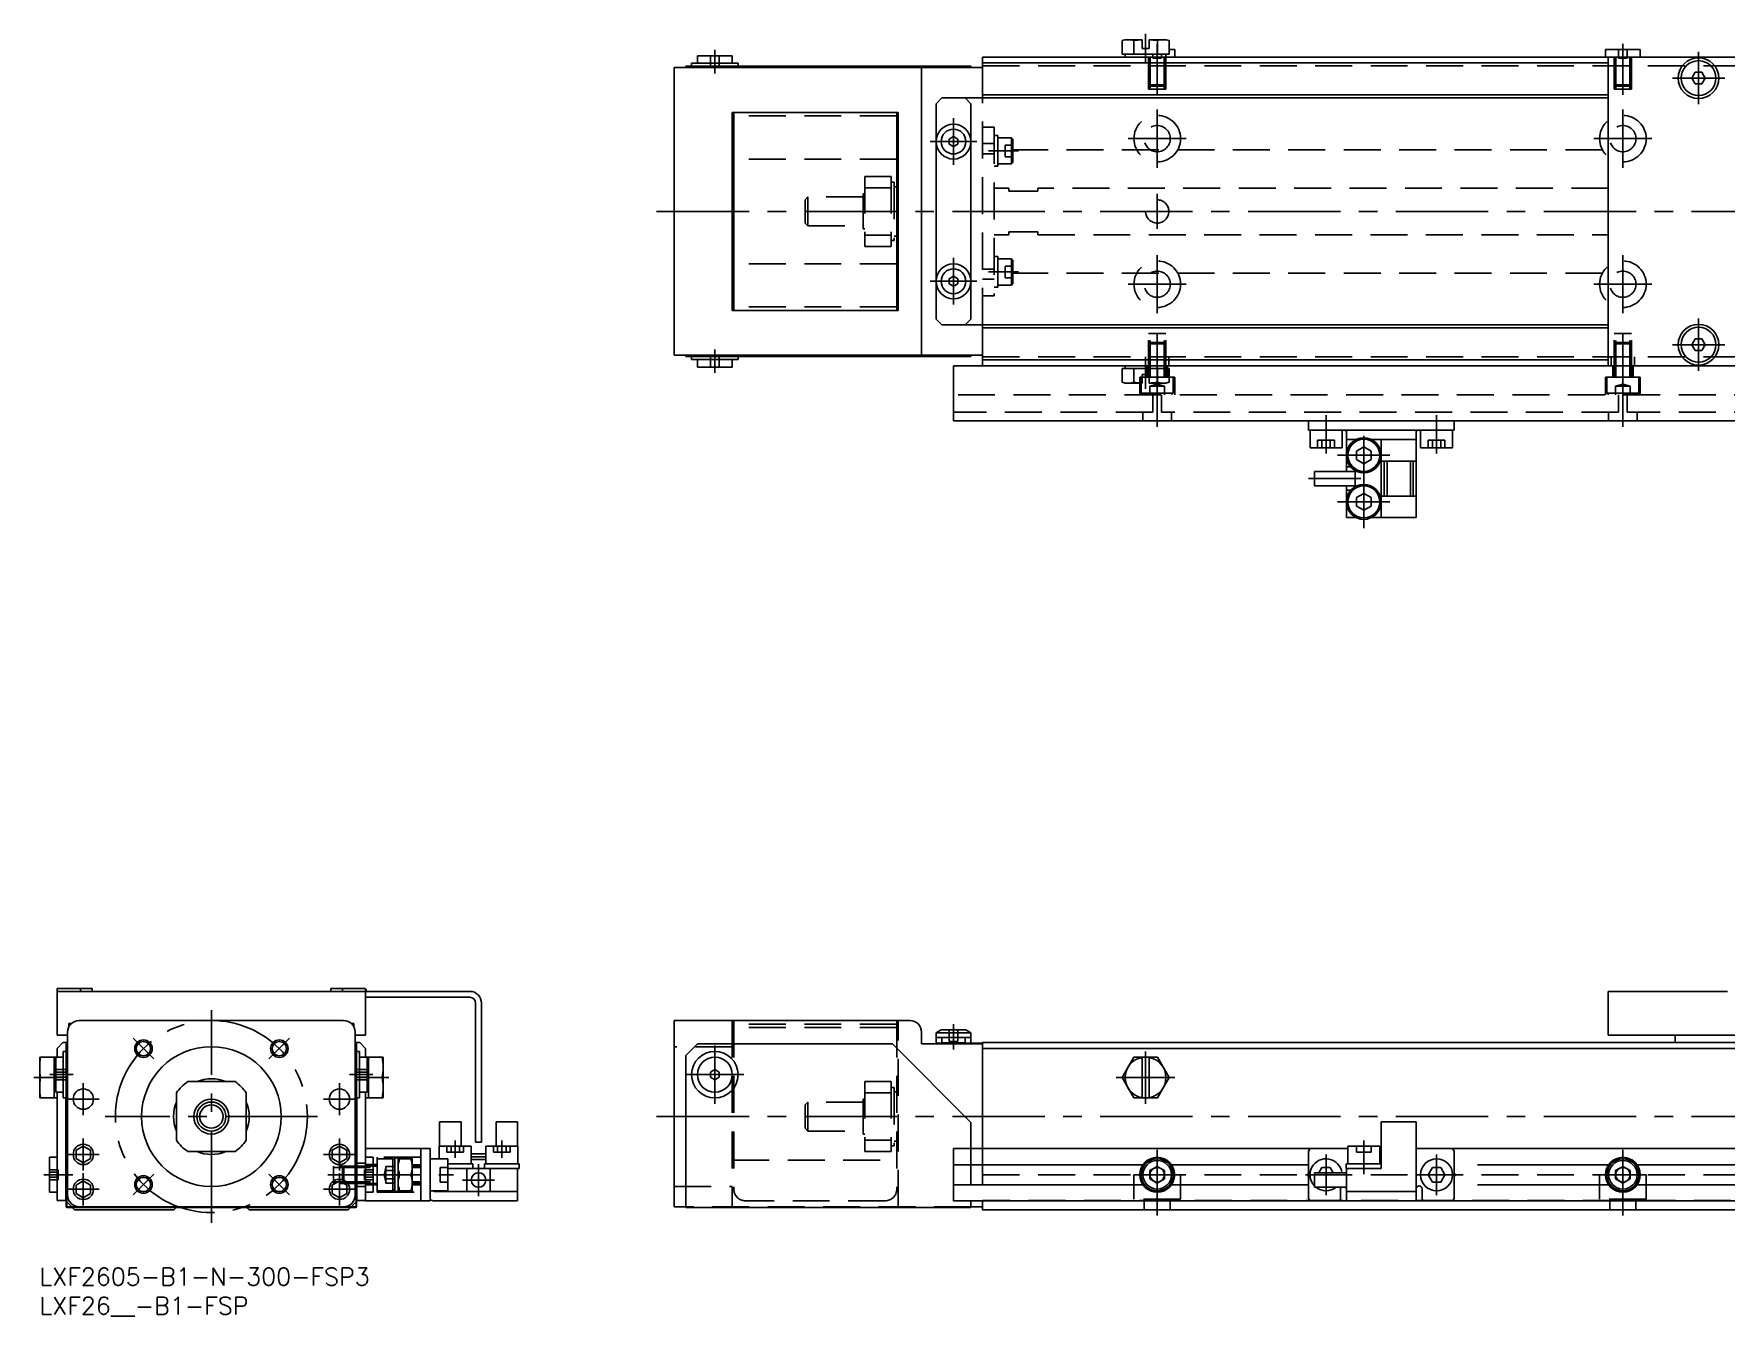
# Model space of a CAD drawing. Extents: x -1 to 584, y -8 to 212.
# Drawn here: x -1 to 289.7, y -8.3 to 212 of the extents above; entities that cross this region are included whole.
import ezdxf

# ---------------------------------------------------------------- set-up
doc = ezdxf.new("R2010")
doc.units = 0
doc.header["$LTSCALE"] = 0.5
doc.linetypes.add('CENTER', pattern=[50.8, 31.75, -6.35, 6.35, -6.35])
doc.linetypes.add('DASHED', pattern=[19.05, 12.7, -6.35])
for name, color, linetype in [('MSM_CENTER', 1, 'CENTER'), ('MSM_CONTINUOUS', 7, 'CONTINUOUS'), ('MSM_DASHED', 4, 'DASHED'), ('MSM_NARROW', 5, 'CONTINUOUS'), ('MSM_PART_NUMBER', 7, 'CONTINUOUS')]:
    doc.layers.add(name, color=color, linetype=linetype)
doc.styles.get("Standard").update_dxf_attribs({"font": 'txt.shx', "height": 1, "bigfont": 'bigfont.shx'})

# ---------------------------------------------------------------- blocks, each defined once
blk = doc.blocks.new('*U127')
at = {"layer": 'MSM_PART_NUMBER'}
blk.add_text('LXF2605-B1-N-300-FSP3', height=3, dxfattribs=at).set_placement((0, -3))
blk = doc.blocks.new('*U128')
at = {"layer": 'MSM_PART_NUMBER'}
blk.add_text('LXF26__-B1-FSP', height=3, dxfattribs=at).set_placement((0, -8))

msp = doc.modelspace()

# ---------------------------------------------------------------- linework, layer by layer
at = {"layer": 'MSM_CENTER'}
for p, q in [((190, 206.97), (190, 211.99)), ((192, 201.49), (192, 210.29)), ((272, 201.49), (272, 210.29)), ((116, 205.19), (116, 209.24)), ((285, 199.89), (285, 208.89)), ((280.5, 204.39), (289.5, 204.39)), ((192, 188.99), (192, 198.99)), ((272, 188.99), (272, 198.99)), ((157, 189.49), (157, 197.49)), ((153, 193.49), (160.99, 193.49)), ((187, 193.99), (197, 193.99)), ((267, 193.99), (277, 193.99)), ((163, 191.89), (168.19, 191.89)), ((192, 178.49), (192, 184.49)), ((106, 181.49), (475, 181.49)), ((157, 165.49), (157, 173.49)), ((192, 163.99), (192, 173.99)), ((272, 163.99), (272, 173.99)), ((153, 169.49), (160.99, 169.49)), ((163, 171.1), (168.19, 171.1)), ((187, 168.99), (197, 168.99)), ((267, 168.99), (277, 168.99)), ((285, 154.09), (285, 163.09)), ((192, 144.49), (192, 161.49)), ((272, 144.49), (272, 161.49)), ((116, 153.74), (116, 157.79)), ((280.5, 158.59), (289.5, 158.59)), ((190, 155.99), (190, 150.99)), ((221, 139.89), (221, 146.49)), ((240, 139.89), (240, 146.49)), ((227.49, 127.09), (227.49, 144.09)), ((222.99, 139.59), (231.99, 139.59)), ((218, 135.59), (227, 135.59)), ((222.99, 131.59), (231.99, 131.59)), ((29.5, 7.75), (29.5, 44.25)), ((157, 41.9), (157, 37.5)), ((16.06, 39.44), (19.6, 35.9)), ((42.94, 39.44), (39.4, 35.9)), ((116, 28.2), (116, 38.2)), ((190, 28.2), (190, 37.2)), ((4, 32.7), (-1, 32.7)), ((5.75, 33.2), (1.75, 33.2)), ((53.25, 33.2), (57.25, 33.2)), ((55, 32.7), (60, 32.7)), ((111, 33.2), (121, 33.2)), ((184.95, 32.7), (195.04, 32.7)), ((7.5, 26.25), (7.5, 31.75)), ((51.5, 26.25), (51.5, 31.75)), ((4.75, 29), (10.25, 29)), ((48.75, 29), (54.25, 29)), ((47.75, 26), (11.25, 26)), ((106, 26), (475, 26)), ((7.5, 16.75), (7.5, 22.25)), ((51.5, 16.75), (51.5, 22.25)), ((71.4, 21.9), (71.4, 18.9)), ((79.4, 21.9), (79.4, 18.9)), ((227.49, 21.9), (227.49, 16.1)), ((4.75, 19.5), (10.25, 19.5)), ((48.75, 19.5), (54.25, 19.5)), ((75.4, 12.35), (75.4, 17.85)), ((192, 20.29), (192, 9.51)), ((192, 20), (192, 9)), ((221, 12.5), (221, 19.5)), ((240, 12.5), (240, 19.5)), ((272, 20.29), (272, 9.51)), ((272, 20), (272, 9)), ((5.7, 16), (0.7, 16)), ((7.5, 10.75), (7.5, 16.25)), ((16.06, 12.56), (19.6, 16.1)), ((39.4, 16.1), (42.94, 12.56)), ((49.5, 16), (71.1, 16)), ((51.5, 10.75), (51.5, 16.25)), ((72.65, 15.1), (78.15, 15.1)), ((188, 16), (196, 16)), ((217.5, 16), (224.5, 16)), ((236.5, 16), (243.5, 16)), ((268, 16), (276, 16)), ((4.75, 13.5), (10.25, 13.5)), ((48.75, 13.5), (54.25, 13.5))]:
    msp.add_line(p, q, dxfattribs=at)
msp.add_circle((29.5, 26), 16.5, dxfattribs=at)
at = {"layer": 'MSM_CONTINUOUS'}
for p, q in [((186.5, 210.99), (185.95, 210.85)), ((185.95, 210.85), (185.95, 208.49)), ((189.4, 210.99), (186.5, 210.99)), ((187.97, 210.85), (187.97, 208.49)), ((189.4, 210.99), (189.4, 209.49)), ((189.4, 209.49), (190.6, 209.49)), ((193.5, 210.99), (190.6, 210.99)), ((190.6, 209.49), (190.6, 210.99)), ((192.02, 210.85), (192.02, 208.49)), ((194.04, 210.85), (193.5, 210.99)), ((194.04, 210.85), (194.04, 208.49)), ((111, 206.44), (160, 206.44)), ((111, 206.19), (111, 206.44)), ((120, 206.94), (112, 206.94)), ((112, 206.94), (112, 206.44)), ((119, 208.24), (113, 208.24)), ((113, 208.24), (113, 206.94)), ((113, 206.34), (113, 206.44)), ((119, 206.94), (119, 208.24)), ((120, 206.44), (120, 206.94)), ((146.5, 206.34), (146.5, 206.44)), ((160, 206.19), (160, 206.44)), ((162, 200.99), (162, 207.99)), ((162, 207.99), (462, 207.99)), ((162, 206.99), (269.5, 206.99)), ((185.95, 208.49), (194.04, 208.49)), ((186.5, 208.49), (186.5, 207.99)), ((193.5, 207.99), (193.5, 208.49)), ((194.04, 209.29), (195, 209.29)), ((195, 207.99), (195, 209.29)), ((269, 209.29), (275, 209.29)), ((269, 209.29), (269, 207.99)), ((269.5, 207.99), (269.5, 154.99)), ((275, 207.99), (275, 209.29)), ((162, 206.19), (109, 206.19)), ((109, 206.19), (109, 156.79)), ((111, 206.34), (160, 206.34)), ((114.5, 206.34), (114.5, 206.19)), ((117.5, 206.19), (117.5, 206.34)), ((148.6, 206.24), (148.56, 206.19)), ((148.6, 206.24), (148.6, 206.19)), ((151.29, 206.24), (148.6, 206.24)), ((151.29, 206.29), (151.29, 206.19)), ((152, 206.29), (151.29, 206.29)), ((151.5, 156.79), (151.5, 206.19)), ((152, 206.29), (152, 206.19)), ((284.42, 205.39), (283.84, 204.39)), ((283.84, 204.39), (284.42, 203.39)), ((285.57, 205.39), (284.42, 205.39)), ((286.15, 204.39), (285.57, 205.39)), ((285.57, 203.39), (286.15, 204.39)), ((155, 200.99), (154, 199.99)), ((269.5, 200.99), (155, 200.99)), ((160, 199.99), (159, 200.99)), ((162, 201.49), (269.5, 201.49)), ((284.42, 203.39), (285.57, 203.39)), ((119, 198.49), (119, 164.49)), ((147.5, 198.49), (119, 198.49)), ((119, 197.89), (119.25, 197.89)), ((119.25, 198.49), (119.25, 164.49)), ((147.25, 198.49), (147.25, 164.49)), ((147.25, 197.89), (147.5, 197.89)), ((147.5, 164.49), (147.5, 198.49)), ((154, 199.99), (154, 162.99)), ((160, 162.99), (160, 199.99)), ((119.25, 194.48), (119, 194.48)), ((147.5, 194.48), (147.25, 194.48)), ((157, 194.36), (156.25, 193.93)), ((156.25, 193.93), (156.25, 193.06)), ((156.25, 193.06), (157, 192.63)), ((157.75, 193.93), (157, 194.36)), ((157, 192.63), (157.75, 193.06)), ((157.75, 193.06), (157.75, 193.93)), ((119.25, 190.49), (119, 190.49)), ((147.5, 190.49), (147.25, 190.49)), ((147.5, 185.74), (147.25, 185.74)), ((147.25, 177.24), (147.5, 177.24)), ((119.25, 172.49), (119, 172.49)), ((147.5, 172.49), (147.25, 172.49)), ((157, 170.36), (156.25, 169.93)), ((156.25, 169.93), (156.25, 169.06)), ((156.25, 169.06), (157, 168.63)), ((157.75, 169.93), (157, 170.36)), ((157, 168.63), (157.75, 169.06)), ((157.75, 169.06), (157.75, 169.93)), ((119.25, 168.5), (119, 168.5)), ((147.5, 168.5), (147.25, 168.5)), ((119, 165.09), (119.25, 165.09)), ((119, 164.49), (147.5, 164.49)), ((147.25, 165.09), (147.5, 165.09)), ((154, 162.99), (155, 161.99)), ((159, 161.99), (160, 162.99)), ((155, 161.99), (269.5, 161.99)), ((162, 161.99), (162, 154.99)), ((269.5, 161.5), (162, 161.5)), ((284.42, 159.59), (283.84, 158.59)), ((283.84, 158.59), (284.42, 157.59)), ((285.57, 159.59), (284.42, 159.59)), ((284.42, 157.59), (285.57, 157.59)), ((286.15, 158.59), (285.57, 159.59)), ((285.57, 157.59), (286.15, 158.59)), ((162, 156.79), (109, 156.79)), ((111, 156.79), (111, 156.54)), ((111, 156.64), (160, 156.64)), ((111, 156.54), (160, 156.54)), ((112, 156.54), (112, 156.04)), ((120, 156.04), (112, 156.04)), ((113, 156.64), (113, 156.54)), ((113, 156.04), (113, 154.74)), ((119, 154.74), (113, 154.74)), ((114.5, 156.79), (114.5, 156.64)), ((117.5, 156.64), (117.5, 156.79)), ((119, 154.74), (119, 156.04)), ((120, 156.04), (120, 156.54)), ((146.5, 156.64), (146.5, 156.54)), ((148.56, 156.79), (148.6, 156.74)), ((148.6, 156.79), (148.6, 156.74)), ((148.6, 156.74), (151.29, 156.74)), ((151.29, 156.79), (151.29, 156.69)), ((151.29, 156.69), (152, 156.69)), ((152, 156.79), (152, 156.69)), ((157, 154.99), (157, 145.49)), ((307, 154.99), (157, 154.99)), ((160, 156.79), (160, 156.54)), ((269.5, 155.99), (162, 155.99)), ((185.95, 152.14), (185.95, 154.49)), ((194.04, 154.49), (185.95, 154.49)), ((186.5, 154.99), (186.5, 154.49)), ((187.97, 152.14), (187.97, 154.49)), ((192.02, 152.14), (192.02, 154.49)), ((193.5, 154.49), (193.5, 154.99)), ((194.04, 152.14), (194.04, 154.49)), ((185.95, 152.14), (186.5, 151.99)), ((186.5, 151.99), (189.4, 151.99)), ((190.6, 153.49), (189.4, 153.49)), ((189.4, 153.49), (189.4, 151.99)), ((190.6, 151.99), (190.6, 153.49)), ((190.6, 151.99), (193.5, 151.99)), ((193.5, 151.99), (194.04, 152.14)), ((307, 145.49), (157, 145.49)), ((218, 143.89), (218, 145.49)), ((243, 143.89), (243, 145.49)), ((243, 143.89), (218, 143.89)), ((218.25, 143.89), (218.25, 140.89)), ((223.75, 140.89), (223.75, 143.89)), ((224.5, 143.76), (224.5, 139.84)), ((236.5, 143.76), (236.5, 128.89)), ((237.25, 143.89), (237.25, 140.89)), ((242.75, 140.89), (242.75, 143.89)), ((218.25, 140.89), (223.75, 140.89)), ((226.18, 142.29), (224.5, 142.29)), ((227.49, 141.04), (226.24, 140.32)), ((226.24, 140.32), (226.24, 138.87)), ((228.74, 140.32), (227.49, 141.04)), ((228.74, 140.32), (228.74, 138.87)), ((236.5, 142.29), (228.79, 142.29)), ((230.5, 142.29), (230.5, 128.89)), ((237.25, 140.89), (242.75, 140.89)), ((219, 136.84), (219, 134.34)), ((226, 136.84), (219, 136.84)), ((224.5, 136.84), (224.5, 139.35)), ((225.25, 137.59), (224.5, 137.59)), ((226, 134.2), (226, 136.99)), ((226.24, 138.87), (227.49, 138.15)), ((227.49, 138.15), (228.74, 138.87)), ((236.5, 138.59), (230.5, 138.59)), ((231, 132.59), (231, 138.59)), ((231.5, 132.59), (231.5, 138.59)), ((235.5, 132.59), (235.5, 138.59)), ((236, 132.59), (236, 138.59)), ((219, 134.34), (226, 134.34)), ((224.5, 131.84), (224.5, 134.34)), ((224.5, 133.59), (225.25, 133.59)), ((224.5, 131.35), (224.5, 128.89)), ((227.49, 133.04), (226.24, 132.32)), ((226.24, 132.32), (226.24, 130.87)), ((226.24, 130.87), (227.49, 130.15)), ((228.74, 132.32), (227.49, 133.04)), ((227.49, 130.15), (228.74, 130.87)), ((228.74, 132.32), (228.74, 130.87)), ((236.5, 132.59), (230.5, 132.59)), ((226.18, 128.89), (224.5, 128.89)), ((236.5, 128.89), (228.79, 128.89)), ((9, 48), (3, 48)), ((3, 40), (3, 48)), ((3, 47.5), (73.9, 47.5)), ((7, 47.5), (7, 48)), ((9, 47.5), (9, 48)), ((56, 48), (50, 48)), ((50, 47.5), (50, 48)), ((52, 47.5), (52, 48)), ((56, 40), (56, 48)), ((56.1, 47.9), (56, 47.9)), ((56.1, 47.5), (56.1, 47.9)), ((269.5, 47.5), (290, 47.5)), ((269.5, 47.5), (269.5, 40)), ((73.9, 46.5), (56, 46.5)), ((74.9, 21.6), (74.9, 45.5)), ((75.9, 45.5), (75.9, 21.6)), ((5, 42), (5.48, 42)), ((5, 41.37), (5, 42)), ((52.2, 42.5), (6.8, 42.5)), ((53.52, 42), (54, 42)), ((54, 42), (54, 41.37)), ((149.5, 42.5), (109, 42.5)), ((109, 42.5), (109, 10.5)), ((154.86, 40.9), (154, 40.4)), ((159.13, 40.9), (154.86, 40.9)), ((159.99, 40.4), (159.13, 40.9)), ((4.8, 40), (3, 40)), ((4, 38.7), (3, 37.7)), ((4.8, 38.7), (4, 38.7)), ((4.55, 10.6), (4.55, 38.5)), ((4.65, 38.5), (4.55, 38.5)), ((4.65, 10.6), (4.65, 38.5)), ((4.8, 40.5), (4.8, 12.5)), ((54.2, 40.5), (54.2, 12.5)), ((56, 40), (54.2, 40)), ((54.2, 38.7), (55, 38.7)), ((54.35, 10.6), (54.35, 38.5)), ((54.35, 38.5), (54.45, 38.5)), ((54.45, 38.5), (54.45, 10.6)), ((55, 38.7), (56, 37.7)), ((111, 36.5), (113, 38.5)), ((146.5, 38.5), (113, 38.5)), ((146.5, 38.5), (160, 25)), ((151.5, 38.5), (151.5, 40.5)), ((162, 38.5), (151.5, 38.5)), ((154, 40.4), (154, 38.65)), ((159.99, 40.4), (154, 40.4)), ((154, 39.6), (160, 39.6)), ((154, 38.65), (154.04, 38.65)), ((154, 38.6), (162, 38.6)), ((154, 38.6), (154, 38.5)), ((154.04, 38.65), (154.04, 38.6)), ((154.94, 38.6), (154.94, 38.65)), ((154.94, 38.65), (159.04, 38.65)), ((155, 39.6), (155, 38.65)), ((156, 38.6), (156, 38.5)), ((159, 39.6), (159, 38.65)), ((159.04, 38.65), (159.04, 38.6)), ((160, 38.6), (159.99, 40.4)), ((162, 38.7), (162, 20.5)), ((307, 38.7), (162, 38.7)), ((307, 40), (269.5, 40)), ((281, 38.7), (281, 40)), ((0, 36.15), (0.01, 36.2)), ((0, 36.15), (0, 29.25)), ((4.05, 36.2), (0.01, 36.2)), ((2.5, 29.2), (2.5, 36.2)), ((2.75, 36.2), (2.75, 30.2)), ((3, 37.7), (3, 36.2)), ((4.55, 37.2), (4.05, 37.2)), ((4.05, 37.2), (4.05, 29.2)), ((4.65, 36.5), (4.55, 36.5)), ((54.35, 36.5), (54.45, 36.5)), ((54.95, 37.2), (54.45, 37.2)), ((54.95, 37.2), (54.95, 29.2)), ((58.99, 36.2), (54.95, 36.2)), ((56, 37.7), (56, 36.2)), ((56.25, 36.2), (56.25, 30.2)), ((56.5, 36.2), (56.5, 29.2)), ((58.99, 36.2), (59, 36.15)), ((59, 29.25), (59, 36.15)), ((111, 36.5), (111, 10.4)), ((307, 37.7), (162, 37.7)), ((185.95, 32.7), (187.97, 36.2)), ((187.97, 36.2), (192.02, 36.2)), ((189.4, 36.2), (189.4, 29.2)), ((190.6, 29.2), (190.6, 36.2)), ((192.02, 36.2), (194.04, 32.7)), ((0.15, 32.7), (2.5, 32.7)), ((4.8, 34.7), (4.65, 34.7)), ((25.43, 32), (33.57, 32)), ((54.35, 34.7), (54.2, 34.7)), ((58.85, 32.7), (56.5, 32.7)), ((116, 34.07), (115.25, 33.63)), ((115.25, 33.63), (115.25, 32.77)), ((115.25, 32.77), (116, 32.33)), ((116.75, 33.63), (116, 34.07)), ((116, 32.33), (116.75, 32.77)), ((116.75, 33.63), (116.75, 32.77)), ((187.97, 29.2), (185.95, 32.7)), ((194.04, 32.7), (192.02, 29.2)), ((0.01, 29.2), (0, 29.25)), ((0.01, 29.2), (3, 29.2)), ((2.75, 30.2), (4.05, 30.2)), ((3, 30.2), (3, 11.6)), ((4.05, 29.2), (4.55, 29.2)), ((4.65, 31.7), (4.8, 31.7)), ((23.5, 21.93), (23.5, 30.07)), ((35.5, 30.07), (35.5, 21.93)), ((54.2, 31.7), (54.35, 31.7)), ((54.45, 29.2), (54.95, 29.2)), ((54.95, 30.2), (56.25, 30.2)), ((56, 30.2), (56, 11.5)), ((56, 29.2), (58.99, 29.2)), ((59, 29.25), (58.99, 29.2)), ((192.02, 29.2), (187.97, 29.2)), ((4.5, 29), (4.55, 29)), ((4.5, 11.5), (4.5, 29)), ((4.65, 29), (4.8, 29)), ((4.7, 28), (4.8, 28.1)), ((4.7, 20.65), (4.7, 28)), ((54.35, 29), (54.2, 29)), ((54.2, 28.1), (54.3, 28)), ((54.3, 28), (54.3, 20.65)), ((54.5, 29), (54.45, 29)), ((54.5, 29), (54.5, 11.5)), ((68.7, 25.1), (68.7, 20.9)), ((68.7, 25.1), (72.4, 25.1)), ((72.4, 25.1), (72.4, 20.9)), ((78.4, 25.1), (82.1, 25.1)), ((78.4, 20.9), (78.4, 25.1)), ((82.1, 25.1), (82.1, 20.9)), ((160, 25), (160, 20.5)), ((236.5, 25.1), (230.5, 25.1)), ((230.5, 25.1), (230.5, 17.1)), ((236.5, 25.1), (236.5, 11.5)), ((4.5, 20.45), (4.55, 20.5)), ((4.65, 20.6), (4.7, 20.65)), ((6.25, 20.22), (7.5, 20.94)), ((7.5, 20.94), (8.75, 20.22)), ((50.25, 20.22), (51.5, 20.94)), ((51.5, 20.94), (52.75, 20.22)), ((54.3, 20.65), (54.35, 20.6)), ((54.45, 20.5), (54.5, 20.45)), ((56, 20.5), (67.1, 20.5)), ((65.5, 20.5), (65.5, 11.5)), ((67.1, 20.5), (67.1, 11.5)), ((68.65, 20.9), (68.65, 18.75)), ((74.15, 20.9), (68.65, 20.9)), ((74.15, 17.9), (74.15, 20.9)), ((75.9, 21.6), (74.9, 21.6)), ((76.65, 20.9), (76.65, 17.9)), ((82.15, 20.9), (76.65, 20.9)), ((82.15, 17.9), (82.15, 20.9)), ((157, 20.5), (157, 11.5)), ((224.74, 20.5), (157, 20.5)), ((224.74, 20.9), (224.74, 17.9)), ((230.24, 20.9), (224.74, 20.9)), ((230.24, 17.9), (230.24, 20.9)), ((230.5, 20.5), (230.24, 20.5)), ((306.24, 20.5), (236.5, 20.5)), ((1.7, 13), (1.7, 19)), ((3, 19), (1.7, 19)), ((6.25, 18.78), (6.25, 20.22)), ((7.5, 18.06), (6.25, 18.78)), ((8.75, 18.78), (7.5, 18.06)), ((8.75, 20.22), (8.75, 18.78)), ((33.57, 20), (25.43, 20)), ((50.25, 18.78), (50.25, 20.22)), ((51.5, 18.06), (50.25, 18.78)), ((52.75, 18.78), (51.5, 18.06)), ((52.75, 20.22), (52.75, 18.78)), ((57.3, 19), (56, 19)), ((57.3, 19), (57.3, 13)), ((64, 18.9), (61, 18.9)), ((61, 18.9), (61, 13.1)), ((61.6, 13.25), (61.6, 18.75)), ((64, 18.75), (61.6, 18.75)), ((64, 13.1), (64, 18.9)), ((65.5, 17.7), (64, 17.7)), ((65.5, 17.5), (64, 17.5)), ((70.1, 18.75), (67.1, 18.75)), ((70.1, 13.25), (70.1, 18.75)), ((74.4, 17.9), (70.1, 17.9)), ((76.65, 19.6), (74.15, 19.6)), ((76.65, 19.1), (74.15, 19.1)), ((74.15, 18.6), (76.65, 18.6)), ((74.4, 17.1), (74.4, 17.9)), ((76.4, 17.9), (76.4, 17.1)), ((82.4, 17.9), (76.4, 17.9)), ((82.4, 17.1), (82.4, 17.9)), ((189.52, 17.7), (157, 17.7)), ((218, 17.7), (194.47, 17.7)), ((218, 20), (218, 12)), ((224.49, 17.9), (224.49, 17.1)), ((230.49, 17.9), (224.49, 17.9)), ((230.49, 17.1), (230.49, 17.9)), ((243, 12), (243, 20)), ((269.52, 17.7), (247, 17.7)), ((299.5, 17.7), (274.47, 17.7)), ((6.25, 14.22), (7.5, 14.94)), ((7.5, 14.94), (8.75, 14.22)), ((50.25, 14.22), (51.5, 14.94)), ((51.5, 14.94), (52.75, 14.22)), ((63.75, 16), (61.85, 16)), ((70.1, 17.1), (82.4, 17.1)), ((73.4, 17.1), (73.4, 13.1)), ((77.4, 13.1), (77.4, 17.1)), ((82.1, 11.5), (82.1, 17.1)), ((190.75, 16.72), (192, 17.44)), ((190.75, 15.28), (190.75, 16.72)), ((192, 14.56), (190.75, 15.28)), ((192, 17.44), (193.25, 16.72)), ((193.25, 15.28), (192, 14.56)), ((193.25, 16.72), (193.25, 15.28)), ((217.99, 16.3), (217.82, 16)), ((217.82, 16), (217.99, 15.7)), ((224.5, 16.35), (219, 16.35)), ((219, 16.35), (219, 13.85)), ((220.27, 17.25), (219.75, 16.35)), ((220.27, 17.25), (221.72, 17.25)), ((222.24, 16.35), (221.72, 17.25)), ((230.5, 17.1), (224.49, 17.1)), ((224.5, 11.5), (224.5, 17.1)), ((239.27, 17.25), (238.55, 16)), ((238.55, 16), (239.27, 14.75)), ((239.27, 17.25), (240.72, 17.25)), ((239.27, 14.75), (240.72, 14.75)), ((241.44, 16), (240.72, 17.25)), ((240.72, 14.75), (241.44, 16)), ((243.17, 16), (243, 16.3)), ((243, 15.7), (243.17, 16)), ((270.75, 16.72), (272, 17.44)), ((270.75, 15.28), (270.75, 16.72)), ((272, 14.56), (270.75, 15.28)), ((272, 17.44), (273.25, 16.72)), ((273.25, 15.28), (272, 14.56)), ((273.25, 16.72), (273.25, 15.28)), ((1.7, 13), (3, 13)), ((6.25, 12.78), (6.25, 14.22)), ((7.5, 12.06), (6.25, 12.78)), ((8.75, 12.78), (7.5, 12.06)), ((8.75, 14.22), (8.75, 12.78)), ((50.25, 12.78), (50.25, 14.22)), ((51.5, 12.06), (50.25, 12.78)), ((52.75, 12.78), (51.5, 12.06)), ((52.75, 14.22), (52.75, 12.78)), ((56, 13), (57.3, 13)), ((61, 13.1), (64, 13.1)), ((61.6, 13.25), (64, 13.25)), ((64, 14.5), (65.5, 14.5)), ((64, 14.3), (65.5, 14.3)), ((67.1, 13.25), (70.1, 13.25)), ((82.1, 13.1), (68.1, 13.1)), ((68.7, 13.25), (68.7, 13.1)), ((189.52, 14.3), (157, 14.3)), ((218, 14.3), (194.47, 14.3)), ((219, 13.85), (224.5, 13.85)), ((223.5, 12), (223.5, 13.6)), ((224.5, 13.1), (236.5, 13.1)), ((237.5, 13.6), (237.5, 12)), ((269.52, 14.3), (247, 14.3)), ((299.5, 14.3), (274.47, 14.3)), ((3, 11.6), (4.5, 11.6)), ((4.55, 11.45), (4.5, 11.5)), ((5.5, 10.5), (4.65, 11.35)), ((4.75, 10.5), (54.25, 10.5)), ((54.25, 10.4), (4.75, 10.4)), ((6, 10), (5.6, 10.4)), ((23.03, 10), (6, 10)), ((23.43, 10.4), (23.03, 10)), ((35.97, 10), (35.57, 10.4)), ((53, 10), (35.97, 10)), ((53.4, 10.4), (53, 10)), ((54.35, 11.35), (53.5, 10.5)), ((54.5, 11.5), (54.45, 11.45)), ((56, 11.6), (54.5, 11.6)), ((67.1, 11.5), (56, 11.5)), ((82.1, 11.5), (68.1, 11.5)), ((111, 10.5), (109, 10.5)), ((160, 10.4), (111, 10.4)), ((467.49, 11.5), (157, 11.5)), ((160, 11.5), (160, 10.4)), ((162, 10.5), (160, 10.5)), ((162, 11.5), (162, 10)), ((462, 10), (162, 10))]:
    msp.add_line(p, q, dxfattribs=at)
for centre, radius in [((285, 204.39), 3.5), ((285, 204.39), 3), ((157, 193.49), 3), ((157, 193.49), 2.13), ((157, 169.49), 3), ((157, 169.49), 2.13), ((285, 158.59), 3.5), ((285, 158.59), 3), ((227.49, 139.59), 3), ((227.49, 139.59), 2.75), ((227.49, 131.59), 3), ((227.49, 131.59), 2.75), ((17.83, 37.67), 1.23), ((29.5, 26), 12), ((41.17, 37.67), 1.23), ((116, 33.2), 4), ((116, 33.2), 3), ((7.5, 29), 1.75), ((51.5, 29), 1.75), ((29.5, 26), 3), ((29.5, 26), 2.5), ((29.5, 26), 2), ((7.5, 19.5), 1.75), ((51.5, 19.5), 1.75), ((192, 16), 3), ((192, 16), 2.75), ((192, 16), 2.45), ((240, 16), 2.75), ((272, 16), 3), ((272, 16), 2.75), ((272, 16), 2.45), ((7.5, 13.5), 1.75), ((17.83, 14.33), 1.23), ((41.17, 14.33), 1.23), ((51.5, 13.5), 1.75), ((75.4, 15.1), 1.25), ((192, 16), 1.25), ((272, 16), 1.25)]:
    msp.add_circle(centre, radius, dxfattribs=at)
for centre, radius, start, end in [((187, 207.14), 3.86, 90.5706, 105.7723), ((186.93, 207.13), 3.86, 74.2309, 89.4262), ((190.17, 194.83), 16.17, 92.7561, 97.8123), ((189.82, 194.83), 16.17, 82.1877, 87.2439), ((193.06, 207.13), 3.86, 90.5738, 105.7691), ((192.99, 207.14), 3.86, 74.2277, 89.4294), ((187, 155.85), 3.86, 254.2277, 269.4294), ((186.93, 155.85), 3.86, 270.5738, 285.7691), ((190.17, 168.16), 16.17, 262.1877, 267.2439), ((189.82, 168.16), 16.17, 272.7561, 277.8123), ((193.06, 155.85), 3.86, 254.2309, 269.4262), ((192.99, 155.85), 3.86, 270.5706, 285.7723), ((224.13, 142.18), 1.71, 80.8679, 89.3643), ((224.38, 143.76), 0.11, 358.2815, 82.1966), ((236.61, 143.76), 0.11, 97.8034, 181.7185), ((236.86, 142.18), 1.71, 90.6357, 99.1321), ((73.9, 45.5), 2, 0, 90), ((73.9, 45.5), 1, 0, 90), ((6.8, 40.5), 2, 90, 180), ((52.2, 40.5), 2, 0, 90), ((149.5, 40.5), 2, 0, 90), ((11.31, 34.39), 11.31, 170.8086, 179.713), ((47.69, 34.39), 11.31, 0.287, 9.1914), ((190, 32.7), 3.5, 99.8709, 260.1291), ((190, 32.7), 3.5, 279.8709, 80.1291), ((11.31, 34.51), 11.31, 180.2886, 189.1898), ((11.31, 30.89), 11.31, 170.8102, 179.7114), ((29.5, 26), 7.25, 124.1484, 145.8516), ((29.5, 26), 6.5, 67.3801, 112.6199), ((29.5, 26), 7.25, 34.1484, 55.8516), ((47.69, 34.51), 11.31, 350.8102, 359.7114), ((47.69, 30.89), 11.31, 0.2886, 9.1898), ((11.31, 31.01), 11.31, 180.287, 189.1914), ((47.69, 31.01), 11.31, 350.8086, 359.713), ((29.5, 26), 6.5, 157.3801, 202.6199), ((29.5, 26), 6.5, 337.3801, 22.6199), ((29.5, 26), 7.25, 214.1484, 235.8516), ((29.5, 26), 7.25, 304.1484, 325.8516), ((218.5, 20), 0.5, 90, 180), ((242.5, 20), 0.5, 0, 90), ((7.5, 19.5), 2.8, 164.6411, 195.3589), ((7.5, 19.5), 2.75, 169.0575, 190.9425), ((29.5, 26), 6.5, 247.3801, 292.6199), ((51.5, 19.5), 2.8, 344.6411, 15.3589), ((51.5, 19.5), 2.75, 349.0575, 10.9425), ((65.93, 17.31), 4.33, 160.5961, 179.1478), ((59.67, 17.31), 4.33, 0.8522, 19.4039), ((221, 16), 2.75, 7.312, 223.3418), ((4.2, 15.97), 0.5, 45.573, 53.1301), ((4.2, 15.97), 0.5, 306.8699, 314.427), ((4.2, 15.97), 0.5, 334.1581, 25.8419), ((65.91, 17.44), 4.31, 180.8046, 199.4516), ((65.91, 14.56), 4.31, 160.5484, 179.1954), ((65.93, 14.69), 4.33, 180.8522, 199.4039), ((59.69, 17.44), 4.31, 340.5484, 359.1954), ((59.69, 14.56), 4.31, 0.8046, 19.4516), ((59.67, 14.69), 4.33, 340.5961, 359.1478), ((7.5, 13.5), 2.8, 164.6411, 195.3589), ((7.5, 13.5), 2.75, 169.0575, 190.9425), ((6.8, 12.5), 2, 180, 270), ((52.2, 12.5), 2, 270, 0), ((51.5, 13.5), 2.8, 344.6411, 15.3589), ((51.5, 13.5), 2.75, 349.0575, 10.9425), ((68.1, 14.1), 2.6, 247.3801, 270), ((68.1, 14.1), 1, 238.2117, 270), ((218.5, 12), 0.5, 180, 270), ((221, 16), 2.75, 231.4273, 308.5727), ((223, 12), 0.5, 270, 0), ((224, 13.6), 0.5, 150, 180), ((223.99, 13.6), 0.5, 0, 30), ((237, 13.6), 0.5, 0, 180), ((238, 12), 0.5, 180, 270), ((242.5, 12), 0.5, 270, 0), ((4.75, 10.6), 0.2, 180, 270), ((4.75, 10.6), 0.1, 180, 270), ((54.25, 10.6), 0.2, 270, 0), ((54.25, 10.6), 0.1, 270, 0)]:
    msp.add_arc(centre, radius, start, end, dxfattribs=at)
at = {"layer": 'MSM_DASHED'}
for p, q in [((115.25, 206.24), (115.25, 208.24)), ((116, 206.24), (116, 208.24)), ((116.75, 206.24), (116.75, 208.24)), ((162, 206.49), (462, 206.49)), ((190.5, 207.99), (190.5, 202.49)), ((190.77, 207.99), (190.77, 202.49)), ((191.25, 207.79), (191.25, 208.49)), ((191.25, 207.79), (192.75, 207.79)), ((192, 207.79), (192, 208.49)), ((192.75, 207.79), (192.75, 208.49)), ((193.22, 207.99), (193.22, 202.49)), ((193.5, 207.99), (193.5, 202.49)), ((270.5, 207.99), (270.5, 202.49)), ((270.77, 207.99), (270.77, 202.49)), ((271.25, 207.79), (271.25, 209.29)), ((271.25, 207.79), (272.75, 207.79)), ((272, 207.79), (272, 209.29)), ((272.75, 207.79), (272.75, 209.29)), ((273.22, 207.99), (273.22, 202.49)), ((273.5, 207.99), (273.5, 202.49)), ((116.75, 206.24), (115.25, 206.24)), ((162, 161.99), (162, 200.99)), ((190.77, 202.99), (190.5, 203.26)), ((190.5, 203.26), (193.5, 203.26)), ((193.5, 202.49), (190.5, 202.49)), ((193.22, 202.99), (190.77, 202.99)), ((193.22, 202.99), (193.5, 203.26)), ((270.77, 202.99), (270.5, 203.26)), ((270.5, 203.26), (273.5, 203.26)), ((273.5, 202.49), (270.5, 202.49)), ((273.22, 202.99), (270.77, 202.99)), ((273.22, 202.99), (273.5, 203.26)), ((147.25, 197.89), (119.25, 197.89)), ((164, 195.99), (162, 195.99)), ((164, 195.99), (164, 166.99)), ((164, 193.16), (162, 193.16)), ((164.6, 194.54), (164, 194.54)), ((164.6, 194.54), (164.6, 189.24)), ((166.94, 194.14), (164.6, 194.14)), ((165.9, 192.89), (167.19, 192.89)), ((165.9, 192.89), (165.9, 190.89)), ((166.94, 194.14), (166.94, 189.64)), ((167.19, 193.88), (166.94, 194.14)), ((167.19, 193.88), (167.19, 189.9)), ((268.49, 192.07), (167.19, 192.07)), ((147.25, 190.49), (119.25, 190.49)), ((164, 191.4), (162, 191.4)), ((164, 189.24), (164.6, 189.24)), ((164.6, 189.64), (166.94, 189.64)), ((165.9, 191.89), (167.19, 191.89)), ((165.9, 190.89), (167.19, 190.89)), ((166.94, 189.64), (167.19, 189.9)), ((141.79, 187.49), (141.79, 175.49)), ((146.29, 187.49), (141.79, 187.49)), ((146.29, 187.49), (146.29, 175.49)), ((146.79, 186.49), (146.29, 186.49)), ((146.79, 186.49), (146.79, 176.49)), ((132, 183.99), (131.5, 183.49)), ((131.5, 183.49), (131.5, 179.49)), ((141.5, 183.99), (132, 183.99)), ((132, 183.99), (132, 178.99)), ((141.5, 184.49), (141.5, 178.49)), ((141.79, 184.49), (141.5, 184.49)), ((146.29, 185.56), (141.79, 185.56)), ((147.25, 185.74), (146.79, 185.74)), ((166.5, 185.49), (164, 185.49)), ((166.5, 185.49), (166.5, 184.99)), ((171.5, 184.99), (166.5, 184.99)), ((171.5, 185.49), (171.5, 184.99)), ((269.5, 185.49), (171.5, 185.49)), ((131.5, 179.49), (132, 178.99)), ((132, 178.99), (141.5, 178.99)), ((141.5, 178.49), (141.79, 178.49)), ((146.29, 177.42), (141.79, 177.42)), ((164, 177.49), (166.5, 177.49)), ((166.5, 177.99), (171.5, 177.99)), ((166.5, 177.99), (166.5, 177.49)), ((171.5, 177.99), (171.5, 177.49)), ((171.5, 177.49), (269.5, 177.49)), ((146.29, 175.49), (141.79, 175.49)), ((146.29, 176.49), (146.79, 176.49)), ((146.79, 177.24), (147.25, 177.24)), ((147.25, 172.49), (119.25, 172.49)), ((164, 171.59), (162, 171.59)), ((164.6, 173.75), (164, 173.75)), ((164.6, 173.75), (164.6, 168.45)), ((166.94, 173.35), (164.6, 173.35)), ((165.9, 172.1), (167.19, 172.1)), ((165.9, 172.1), (165.9, 170.1)), ((167.19, 173.09), (166.94, 173.35)), ((166.94, 173.35), (166.94, 168.85)), ((167.19, 173.09), (167.19, 169.11)), ((164, 169.83), (162, 169.83)), ((164.6, 168.85), (166.94, 168.85)), ((165.9, 171.1), (167.19, 171.1)), ((165.9, 170.1), (167.19, 170.1)), ((166.94, 168.85), (167.19, 169.11)), ((268.49, 170.91), (167.19, 170.91)), ((162, 166.99), (164, 166.99)), ((164, 168.45), (164.6, 168.45)), ((147.25, 165.09), (119.25, 165.09)), ((190.5, 153), (190.5, 160.49)), ((193.5, 160.49), (190.5, 160.49)), ((190.77, 152.99), (190.77, 160.49)), ((193.22, 152.99), (193.22, 160.49)), ((193.5, 153), (193.5, 160.49)), ((270.5, 153), (270.5, 160.49)), ((273.5, 160.49), (270.5, 160.49)), ((270.77, 152.99), (270.77, 160.49)), ((273.22, 152.99), (273.22, 160.49)), ((273.5, 153), (273.5, 160.49)), ((190.77, 158.99), (190.5, 158.72)), ((190.5, 158.72), (193.5, 158.72)), ((193.22, 158.99), (190.77, 158.99)), ((193.22, 158.99), (193.5, 158.72)), ((270.77, 158.99), (270.5, 158.72)), ((270.5, 158.72), (273.5, 158.72)), ((273.22, 158.99), (270.77, 158.99)), ((273.22, 158.99), (273.5, 158.72)), ((114.25, 156.64), (114.25, 156.54)), ((114.5, 156.64), (114.5, 156.54)), ((116.75, 156.74), (115.25, 156.74)), ((115.25, 156.74), (115.25, 154.74)), ((116, 156.74), (116, 154.74)), ((116.75, 156.74), (116.75, 154.74)), ((117.5, 156.54), (117.5, 156.64)), ((117.75, 156.64), (117.75, 156.54)), ((162, 156.49), (307, 156.49)), ((190, 156.5), (190, 154.99)), ((190.25, 154.99), (190.25, 152.99)), ((193.75, 152.99), (193.75, 154.99)), ((194, 154.99), (194, 156.5)), ((270, 156.49), (270, 154.99)), ((270.25, 154.99), (270.25, 152.99)), ((273.75, 152.99), (273.75, 154.99)), ((274, 154.99), (274, 156.49)), ((189, 152.99), (195, 152.99)), ((189, 152.99), (189, 149.99)), ((189.25, 152.99), (189.25, 150.29)), ((192, 151.83), (190.75, 151.49)), ((190.75, 151.49), (190.75, 149.99)), ((190.75, 151.49), (193.25, 151.49)), ((193.25, 151.49), (192, 151.83)), ((192, 151.49), (192, 149.99)), ((193.25, 151.49), (193.25, 149.99)), ((194.75, 150.29), (194.75, 152.99)), ((195, 149.99), (195, 152.99)), ((269, 152.99), (275, 152.99)), ((269, 152.99), (269, 149.99)), ((269.25, 152.99), (269.25, 150.29)), ((272, 151.83), (270.75, 151.49)), ((270.75, 151.49), (270.75, 149.99)), ((270.75, 151.49), (273.25, 151.49)), ((273.25, 151.49), (272, 151.83)), ((272, 151.49), (272, 149.99)), ((273.25, 151.49), (273.25, 149.99)), ((274.75, 150.29), (274.75, 152.99)), ((275, 149.99), (275, 152.99)), ((307, 149.99), (157, 149.99)), ((189.25, 150.29), (189.55, 149.99)), ((189.25, 150.29), (194.75, 150.29)), ((191.23, 146.99), (191.23, 149.99)), ((192.76, 149.99), (192.76, 146.99)), ((194.44, 149.99), (194.75, 150.29)), ((269.25, 150.29), (269.55, 149.99)), ((269.25, 150.29), (274.75, 150.29)), ((271.23, 146.99), (271.23, 149.99)), ((272.76, 149.99), (272.76, 146.99)), ((274.44, 149.99), (274.75, 150.29)), ((191.23, 146.99), (157, 146.99)), ((189.52, 145.49), (189.52, 146.99)), ((271.23, 146.99), (192.76, 146.99)), ((194.47, 146.99), (194.47, 145.49)), ((269.52, 145.49), (269.52, 146.99)), ((307, 146.99), (272.76, 146.99)), ((274.47, 146.99), (274.47, 145.49)), ((219.55, 142.19), (219.55, 140.89)), ((222.44, 142.19), (219.55, 142.19)), ((220.27, 142.19), (220.27, 140.89)), ((221.72, 142.19), (221.72, 140.89)), ((222.44, 142.19), (222.44, 140.89)), ((224.5, 139.35), (224.5, 139.84)), ((238.55, 142.19), (238.55, 140.89)), ((241.44, 142.19), (238.55, 142.19)), ((239.27, 142.19), (239.27, 140.89)), ((240.72, 142.19), (240.72, 140.89)), ((241.44, 142.19), (241.44, 140.89)), ((224.5, 131.35), (224.5, 131.84)), ((119, 42.5), (119, 10.5)), ((119.25, 42.5), (119.25, 13.53)), ((147.25, 41.9), (119.25, 41.9)), ((147.25, 41.3), (119.25, 41.3)), ((147.25, 42.5), (147.25, 13.53)), ((147.5, 10.5), (147.5, 42.5)), ((156.25, 38.9), (156.25, 40.9)), ((157, 38.9), (157, 40.9)), ((157.75, 38.9), (157.75, 40.9)), ((119, 38), (109, 38)), ((156.25, 38.9), (157.75, 38.9)), ((4.75, 34.07), (2.75, 34.07)), ((4.75, 33.63), (2.75, 33.63)), ((4.75, 32.77), (2.75, 32.77)), ((4.75, 32.33), (2.75, 32.33)), ((4.75, 34.07), (4.75, 32.33)), ((54.25, 34.07), (56.25, 34.07)), ((54.25, 34.07), (54.25, 32.33)), ((54.25, 33.63), (56.25, 33.63)), ((54.25, 32.77), (56.25, 32.77)), ((54.25, 32.33), (56.25, 32.33)), ((146.29, 32), (141.79, 32)), ((141.79, 32), (141.79, 20)), ((146.29, 32), (146.29, 20)), ((146.29, 30.07), (141.79, 30.07)), ((146.79, 31), (146.29, 31)), ((146.79, 31), (146.79, 21)), ((147.5, 30.25), (146.79, 30.25)), ((132, 28.5), (131.5, 28)), ((131.5, 28), (131.5, 24)), ((141.5, 28.5), (132, 28.5)), ((132, 28.5), (132, 23.5)), ((141.79, 29), (141.5, 29)), ((141.5, 29), (141.5, 23)), ((131.5, 24), (132, 23.5)), ((132, 23.5), (141.5, 23.5)), ((69.96, 19.9), (69.96, 20.9)), ((70.68, 19.9), (70.68, 20.9)), ((72.12, 19.9), (72.12, 20.9)), ((72.84, 19.9), (72.84, 20.9)), ((77.96, 19.9), (77.96, 20.9)), ((78.68, 19.9), (78.68, 20.9)), ((80.12, 19.9), (80.12, 20.9)), ((80.84, 19.9), (80.84, 20.9)), ((141.5, 23), (141.79, 23)), ((146.29, 21.93), (141.79, 21.93)), ((146.29, 21), (146.79, 21)), ((146.79, 21.75), (147.5, 21.75)), ((160, 20.5), (160, 11.5)), ((162, 20.5), (162, 11.5)), ((226.24, 19.9), (226.24, 20.9)), ((227.49, 19.9), (227.49, 20.9)), ((228.74, 19.9), (228.74, 20.9)), ((58, 17.5), (50.5, 17.5)), ((50.5, 14.5), (50.5, 17.5)), ((52, 17.23), (52.27, 17.5)), ((52.27, 17.5), (52.27, 14.5)), ((54.5, 18), (56, 18)), ((56, 17.75), (58, 17.75)), ((58, 13), (58, 19)), ((65.5, 19), (58, 19)), ((60.7, 18.75), (58, 18.75)), ((61, 18.45), (60.7, 18.75)), ((60.7, 13.25), (60.7, 18.75)), ((69.96, 19.9), (72.84, 19.9)), ((77.96, 19.9), (80.84, 19.9)), ((119, 18.5), (147.5, 18.5)), ((146.29, 20), (141.79, 20)), ((226.24, 19.9), (228.74, 19.9)), ((3.2, 16.87), (1.7, 16.87)), ((3.2, 16.43), (1.7, 16.43)), ((3.2, 15.57), (1.7, 15.57)), ((3.2, 15.13), (1.7, 15.13)), ((3.2, 15.13), (3.2, 16.87)), ((50.5, 17.23), (58, 17.23)), ((50.5, 14.77), (58, 14.77)), ((52, 14.77), (52, 17.23)), ((52, 14.77), (52.27, 14.5)), ((55.8, 16.87), (57.3, 16.87)), ((55.8, 16.87), (55.8, 15.13)), ((55.8, 16.43), (57.3, 16.43)), ((55.8, 15.57), (57.3, 15.57)), ((55.8, 15.13), (57.3, 15.13)), ((59.5, 17.25), (59.17, 16)), ((59.17, 16), (59.5, 14.75)), ((59.5, 17.44), (61, 17.44)), ((59.5, 14.56), (59.5, 17.44)), ((59.5, 16.72), (61, 16.72)), ((59.5, 15.28), (61, 15.28)), ((59.5, 14.56), (61, 14.56)), ((68.8, 17.25), (70.1, 17.25)), ((68.8, 14.75), (68.8, 17.25)), ((68.8, 16), (70.1, 16)), ((68.8, 16), (70.1, 16)), ((68.8, 14.75), (70.1, 14.75)), ((162, 15.97), (462, 15.97)), ((188, 15.97), (188, 11.8)), ((196, 11.8), (196, 15.97)), ((268, 15.97), (268, 11.8)), ((276, 11.8), (276, 15.97)), ((58, 14.5), (50.5, 14.5)), ((56, 14), (54.5, 14)), ((58, 14.25), (56, 14.25)), ((58, 13.25), (60.7, 13.25)), ((58, 13), (65.5, 13)), ((60.7, 13.25), (61, 13.55)), ((109, 14), (119, 14)), ((196, 11.8), (188, 11.8)), ((189.75, 11.8), (189.75, 10)), ((194.25, 10), (194.25, 11.8)), ((276, 11.8), (268, 11.8)), ((269.75, 11.8), (269.75, 10)), ((274.25, 10), (274.25, 11.8)), ((160, 10.5), (111, 10.5)), ((145.25, 11.53), (121.25, 11.53)), ((462, 11.6), (162, 11.6))]:
    msp.add_line(p, q, dxfattribs=at)
for centre, radius in [((192, 193.99), 4), ((272, 193.99), 4), ((192, 193.99), 2.25), ((272, 193.99), 2.25), ((192, 181.49), 2), ((192, 168.99), 4), ((272, 168.99), 4), ((192, 168.99), 2.25), ((272, 168.99), 2.25)]:
    msp.add_circle(centre, radius, dxfattribs=at)
for centre, start, end in [((121.25, 13.53), 180, 270), ((145.25, 13.53), 270, 360)]:
    msp.add_arc(centre, 2, start, end, dxfattribs=at)
at = {"layer": 'MSM_NARROW'}
for p, q in [((40.31, 38.5), (40.31, 38.6)), ((64, 17.23), (65.5, 17.23)), ((64, 14.77), (65.5, 14.77))]:
    msp.add_line(p, q, dxfattribs=at)
for centre in [(17.83, 37.67), (41.17, 37.67), (17.83, 14.33), (41.17, 14.33)]:
    msp.add_circle(centre, 1.5, dxfattribs=at)

# ---------------------------------------------------------------- block references
at = {"layer": 'MSM_CONTINUOUS'}
for name in ['*U127', '*U128']:
    msp.add_blockref(name, (0, 0), dxfattribs=at)

doc.saveas('drawing.dxf')
